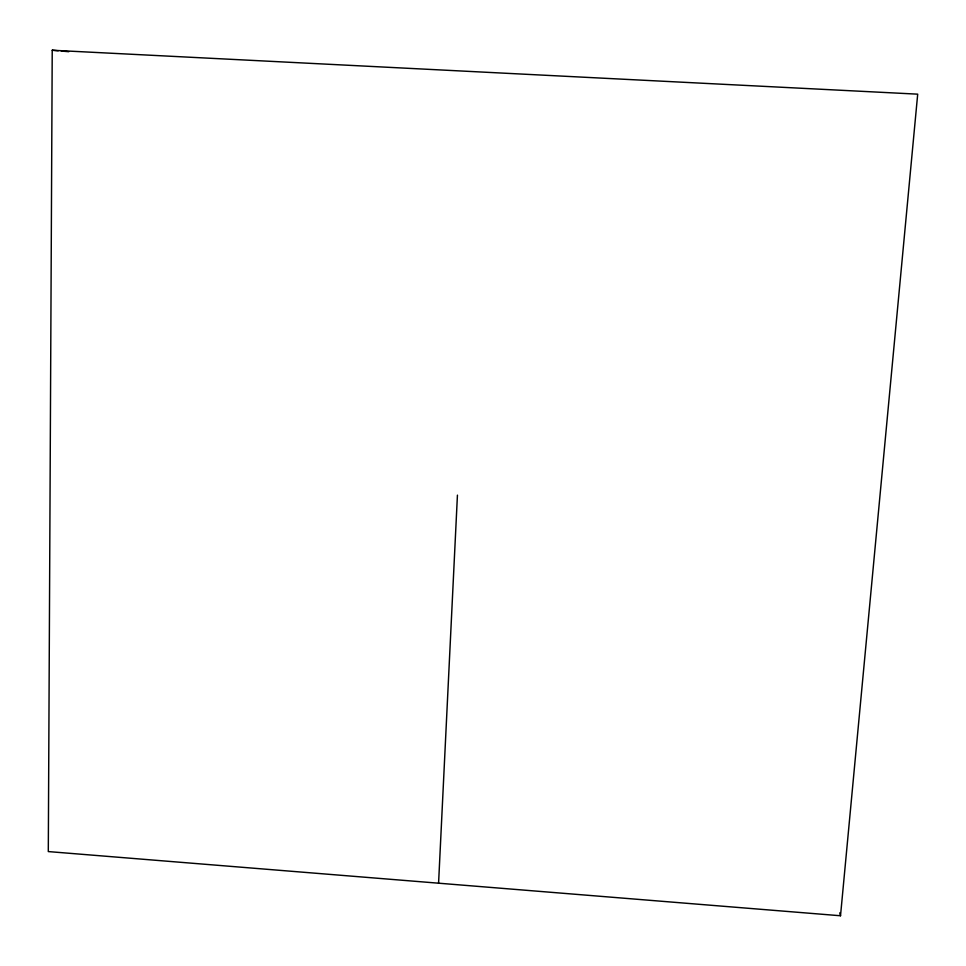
<?xml version="1.0" encoding="UTF-8"?>
<svg xmlns="http://www.w3.org/2000/svg" width="966" height="966" viewBox="0 0 966 966"><rect width="100%" height="100%" fill="white"/><g stroke="black" fill="none" stroke-linecap="round" stroke-linejoin="round"><path stroke-width="1.45" d="M52.224 50.244L48.3 851.577L840.517 915.756L917.7 94.161L52.224 50.244L58.238 50.775M438.576 883.19L457.437 495.135M61.244 51.041L68.755 51.705M839.744 912.858L840.517 915.756"/></g></svg>
